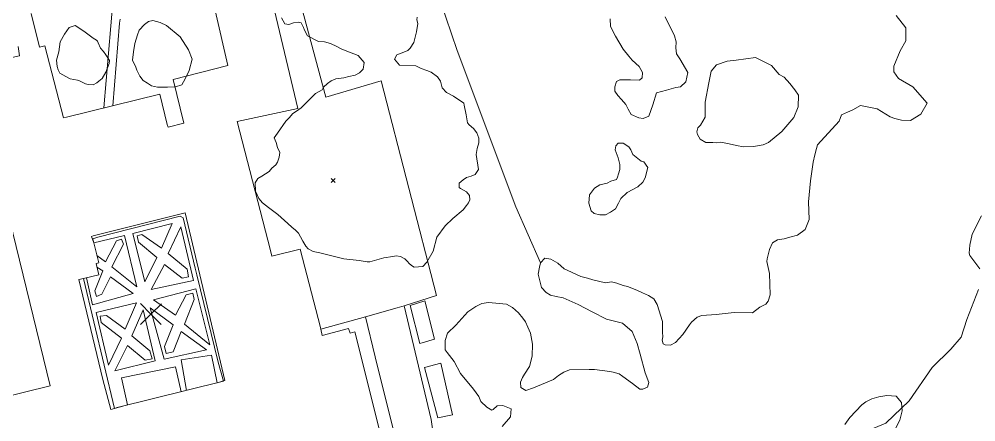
# Model space of a CAD drawing. Header units: metres. Extents: x 4652992 to 4879070, y 2074171 to 2309877.
# Drawn here: x 4653854.3 to 4653983.8, y 2307975.5 to 2308030 of the extents above; entities that cross this region are included whole.
import ezdxf

# ---------------------------------------------------------------- set-up
doc = ezdxf.new("R2010")
doc.units = ezdxf.units.M
doc.header["$MEASUREMENT"] = 0
doc.linetypes.add('DGN Style 2', pattern=[66.27138, 39.762828, -26.508552])
doc.layers.get('0').update_dxf_attribs({"color": 4, "lineweight": 0})
for name, color, linetype, lineweight in [('Level 1', 2, 'Continuous', 0), ('Level 30', 5, 'Continuous', 0), ('Level 35', 4, 'Continuous', 0), ('Level 37', 3, 'Continuous', 0), ('Level 39', 9, 'Continuous', 0), ('Level 40', 1, 'Continuous', 0), ('Level 53', 5, 'Continuous', 0), ('Level 54', 30, 'DGN Style 2', 0), ('Level 62', 4, 'Continuous', 0), ('Level 63', 3, 'Continuous', 0)]:
    doc.layers.add(name, color=color, linetype=linetype, lineweight=lineweight)

# ---------------------------------------------------------------- blocks, each defined once
blk = doc.blocks.new('COTA')
at = {"color": 0, "linetype": 'ByBlock', "lineweight": -2, "ltscale": 10}
for p, q in [((-1.408457, 1.419522), (0, 0)), ((1.419522, 1.408457), (0, 0)), ((0, 0), (-1.419522, -1.408457)), ((0, 0), (1.408457, -1.419522))]:
    blk.add_line(p, q, dxfattribs=at)

msp = doc.modelspace()

# ---------------------------------------------------------------- linework, layer by layer
at = {"layer": 'Level 1'}
msp.add_polyline3d([(4653928.981081, 2307944.966921, 1369), (4653933.378725, 2307950.666689, 1365), (4653940.348086, 2307958.319887, 1361), (4653943.756106, 2307960.826296, 1360), (4653949.752688, 2307963.83948, 1356), (4653954.577517, 2307966.77051, 1353), (4653958.623476, 2307969.273501, 1351), (4653965.208681, 2307972.685122, 1347), (4653971.612673, 2307975.328493, 1343), (4653974.774721, 2307978.370486, 1341), (4653977.867312, 2307982.88489, 1338), (4653980.383486, 2307985.345522, 1335), (4653981.787112, 2307986.980288, 1330), (4653982.575503, 2307989.364077, 1327), (4653984.150088, 2307993.400881, 1325)], dxfattribs=at)
at = {"layer": 'Level 30', "color": 1}
for points in [[(4653888.413373, 2308033.079214, 1370.4231), (4653892.050788, 2308017.915126, 1370.4231), (4653883.853207, 2308016.153944, 1370.4931), (4653888.325009, 2307998.683288, 1370.5631), (4653888.520544, 2307997.949068, 1371.3331), (4653892.379498, 2307998.89155, 1371.0531), (4653895.097599, 2307988.295129, 1371.1231), (4653895.150403, 2307988.037323, 1371.818653), (4653895.326111, 2307987.179473, 1374.1331), (4653898.904248, 2307988.142094, 1374.2031), (4653899.121271, 2307987.51639, 1374.2031), (4653899.758341, 2307987.690719, 1374.1331), (4653903.323513, 2307973.477397, 1374.1331), (4653902.809614, 2307973.347003, 1374.130234), (4653890.772519, 2307970.292774, 1374.0631), (4653890.401013, 2307971.788899, 1374.2731), (4653871.86581, 2307967.246687, 1374.1331), (4653875.64546, 2307951.268425, 1374.202315), (4653875.688341, 2307951.087147, 1374.2031), (4653866.117864, 2307948.933235, 1374.9731), (4653866.11053, 2307948.963536, 1374.973012), (4653866.110517, 2307948.963589, 1374.973012), (4653860.273791, 2307973.079313, 1374.9031), (4653853.390843, 2307971.538579, 1374.6931)], [(4653855.981631, 2308030.72779, 1366.7831), (4653857.100912, 2308026.191092, 1368.4514), (4653857.796975, 2308026.387176, 1373.8531), (4653860.355911, 2308016.623995, 1373.8531), (4653860.759354, 2308016.734548, 1368.0431), (4653873.361921, 2308019.837158, 1368.1131), (4653874.34786, 2308015.719952, 1368.5331), (4653874.491534, 2308015.361588, 1370.4231), (4653876.601233, 2308015.908467, 1370.2831), (4653875.189609, 2308021.840177, 1370.4231), (4653882.590973, 2308023.715598, 1370.4231), (4653880.840696, 2308031.155911, 1370.4231)], [(4653848.733051, 2308023.785922, 1374.876267), (4653854.39957, 2308025.041617, 1375.183128), (4653854.189299, 2308026.279006, 1367.674)], [(4653851.525373, 2307978.68255, 1374.7631), (4653858.521511, 2307980.368923, 1374.7631), (4653847.935924, 2308023.609279, 1374.8331)], [(4653863.023871, 2307994.898903, 1374.6931), (4653867.228719, 2307977.326991, 1374.6481), (4653867.61447, 2307977.452378, 1374.5531), (4653881.973636, 2307981.000798, 1373.9231), (4653881.268752, 2307983.595813, 1371.1931), (4653878.380742, 2307995.416057, 1371.0531), (4653878.154033, 2307996.313698, 1370.0031), (4653876.512632, 2308003.122113, 1369.9331), (4653876.115977, 2308003.322593, 1369.9331), (4653864.991607, 2308000.510382, 1369.7931), (4653864.29247, 2308000.268512, 1374.0631), (4653865.103511, 2307997.032202, 1374.0631), (4653864.736766, 2307996.912909, 1374.0631), (4653865.123142, 2307995.397476, 1373.9931), (4653863.023871, 2307994.898903, 1374.6931)]]:
    msp.add_polyline3d(points, dxfattribs=at)
at = {"layer": 'Level 35', "elevation": 1368.215942, "flags": 128}
msp.add_lwpolyline([(4653910.520768, 2307986.679059), (4653908.537112, 2307986.135234), (4653907.243129, 2307991.275317), (4653909.241425, 2307991.879315), (4653910.520768, 2307986.679059)], dxfattribs=at)
at = {"layer": 'Level 35'}
msp.add_polyline3d([(4653912.962935, 2307976.48706, 1368.715942), (4653910.9726, 2307976.04099, 1368.715942), (4653909.163903, 2307982.885589, 1368.515941), (4653911.402576, 2307983.431424, 1368.515941), (4653912.962935, 2307976.48706, 1368.715942)], dxfattribs=at)
at = {"layer": 'Level 37'}
msp.add_polyline3d([(4653924.889208, 2307997.006722, 1361.3723), (4653921.526152, 2308004.604281, 1361.8537), (4653913.579102, 2308025.739203, 1361.3723), (4653910.516183, 2308034.786196, 1361.3723)], dxfattribs=at)
at = {"layer": 'Level 40', "color": 3}
for points in [[(4653869.652987, 2308024.430855, 1372.96368), (4653869.790314, 2308025.56234, 1372.56368), (4653870.002257, 2308026.684434, 1371.76368), (4653870.338828, 2308027.868368, 1371.76368), (4653870.593883, 2308028.492015, 1371.76368), (4653871.307713, 2308029.268023, 1371.76368), (4653871.826203, 2308029.669549, 1371.76368), (4653872.434593, 2308029.785608, 1371.76368), (4653873.432125, 2308029.54362, 1371.76368), (4653874.282082, 2308029.12653, 1371.76368), (4653876.125826, 2308027.572104, 1371.76368), (4653877.254336, 2308025.834544, 1373.76368), (4653877.738111, 2308024.560907, 1373.76368), (4653877.319357, 2308023.033082, 1373.76368), (4653876.785076, 2308021.90115, 1373.76368), (4653876.334118, 2308021.116919, 1373.76368), (4653875.481226, 2308020.850568, 1373.76368), (4653874.419957, 2308020.801765, 1372.96368), (4653873.042153, 2308020.767251, 1372.96368), (4653872.245576, 2308020.960283, 1372.96368), (4653871.695808, 2308021.304035, 1372.96368), (4653871.108154, 2308021.709609, 1372.96368), (4653870.667756, 2308022.290039, 1372.96368), (4653870.27504, 2308023.069465, 1372.96368), (4653870.109536, 2308023.478022, 1372.96368), (4653869.652987, 2308024.430855, 1372.96368)], [(4653908.187834, 2308030.247729, 1374.684971), (4653908.148021, 2308029.889524, 1374.684971), (4653908.261197, 2308029.402195, 1374.684971), (4653908.100107, 2308028.274503, 1375.884971), (4653907.715501, 2308026.812616, 1376.684971), (4653907.258419, 2308026.052529, 1376.684971), (4653906.905097, 2308025.725689, 1376.684971), (4653906.154948, 2308025.410665, 1377.484971), (4653905.455856, 2308025.168233, 1377.484971), (4653905.127285, 2308024.561107, 1377.484971), (4653905.777263, 2308023.752796, 1378.684971), (4653907.99701, 2308023.671142, 1378.684971), (4653908.732978, 2308023.309716, 1378.684971), (4653909.489599, 2308023.034689, 1378.684971), (4653910.073462, 2308022.801592, 1378.684971), (4653910.930337, 2308022.182347, 1378.684971), (4653911.334707, 2308021.581531, 1378.684971), (4653911.580314, 2308020.699361, 1378.684971), (4653912.15737, 2308020.056677, 1378.684971), (4653913.090911, 2308019.55025, 1379.884971), (4653914.511503, 2308018.629509, 1379.484971), (4653914.535765, 2308018.349795, 1379.484971), (4653914.81741, 2308017.049259, 1379.484971), (4653915.011016, 2308015.952647, 1379.484971), (4653915.218065, 2308015.674251, 1379.484971), (4653915.792477, 2308015.2155, 1379.484971), (4653916.282448, 2308014.594696, 1379.484971), (4653916.525867, 2308013.896785, 1379.484971), (4653916.510619, 2308013.261598, 1379.484971), (4653916.324727, 2308012.485243, 1379.484971), (4653916.180559, 2308011.678598, 1378.684971), (4653916.469731, 2308009.643832, 1378.684971), (4653916.034965, 2308008.972453, 1378.684971), (4653915.477421, 2308008.742023, 1378.684971), (4653914.883362, 2308008.555516, 1379.084971), (4653914.398752, 2308008.26554, 1380.684971), (4653913.877394, 2308007.799667, 1380.684971), (4653913.872483, 2308007.208666, 1380.684971), (4653914.067053, 2308007.070426, 1380.684971), (4653914.876235, 2308006.646646, 1380.684971), (4653915.256838, 2308006.14449, 1380.684971), (4653915.294961, 2308005.543094, 1380.684971), (4653915.148838, 2308005.122976, 1380.684971), (4653914.840884, 2308004.7876, 1380.684971), (4653914.428033, 2308004.204308, 1380.684971), (4653913.006691, 2308003.013944, 1379.884971), (4653911.954181, 2308002.04357, 1379.484971), (4653910.85579, 2308000.503976, 1377.884971), (4653910.352242, 2307998.591207, 1375.084971), (4653909.490072, 2307997.101885, 1374.684971), (4653908.942954, 2307996.544563, 1374.684971), (4653907.761408, 2307996.419414, 1373.884971), (4653907.40114, 2307996.644653, 1373.884971), (4653907.072126, 2307997.000445, 1373.884971), (4653906.929369, 2307997.173082, 1373.884971), (4653906.513333, 2307997.549931, 1373.884971), (4653905.945922, 2307997.871327, 1373.884971), (4653905.326383, 2307997.975146, 1373.884971), (4653904.893108, 2307997.895791, 1373.884971), (4653903.657152, 2307997.683398, 1375.084971), (4653901.762457, 2307997.171567, 1376.684971), (4653901.438364, 2307997.158251, 1376.684971), (4653900.334221, 2307997.333579, 1376.684971), (4653898.254676, 2307997.557935, 1377.884971), (4653895.020015, 2307998.385959, 1377.884971), (4653894.10093, 2307998.562453, 1377.884971), (4653893.449997, 2307998.90297, 1377.884971), (4653893.133068, 2307999.300042, 1377.884971), (4653892.738127, 2307999.944869, 1377.884971), (4653892.419367, 2308000.525506, 1377.884971), (4653892.133513, 2308001.052417, 1377.884971), (4653891.719633, 2308001.427198, 1377.884971), (4653891.229545, 2308001.866199, 1377.884971), (4653890.706525, 2308002.358956, 1377.884971), (4653889.325989, 2308003.555526, 1378.684971), (4653888.087431, 2308004.495374, 1378.684971), (4653887.28299, 2308005.147307, 1378.684971), (4653886.781192, 2308005.726023, 1378.684971), (4653886.32934, 2308006.704233, 1378.684971), (4653886.285548, 2308007.858077, 1378.684971), (4653886.646736, 2308008.41086, 1378.684971), (4653887.182692, 2308008.738404, 1378.684971), (4653888.157728, 2308009.371179, 1378.684971), (4653888.541405, 2308009.82701, 1378.684971), (4653889.065133, 2308010.294642, 1378.684971), (4653889.288026, 2308010.652205, 1378.684971), (4653889.49693, 2308011.333234, 1378.684971), (4653889.598656, 2308011.948763, 1378.684971), (4653889.300925, 2308012.615322, 1378.684971), (4653889.100012, 2308013.304166, 1378.684971), (4653888.835151, 2308013.917057, 1378.684971), (4653889.294634, 2308014.562132, 1379.484971), (4653890.419858, 2308016.207631, 1379.484971), (4653890.899717, 2308016.68504, 1379.484971), (4653891.336387, 2308017.172901, 1379.484971), (4653892.159807, 2308017.749671, 1379.484971), (4653892.491232, 2308017.989004, 1379.484971), (4653894.435824, 2308019.921228, 1378.684971), (4653895.336196, 2308020.434422, 1378.684971), (4653895.515796, 2308020.802346, 1378.684971), (4653896.039324, 2308021.26973, 1378.684971), (4653896.542136, 2308021.650685, 1378.684971), (4653897.197091, 2308021.903285, 1378.684971), (4653898.284145, 2308022.051053, 1378.684971), (4653898.961545, 2308022.206741, 1378.684971), (4653899.789241, 2308022.417384, 1378.684971), (4653900.368008, 2308022.734112, 1378.684971), (4653900.891392, 2308023.201403, 1378.684971), (4653901.007105, 2308024.105561, 1378.284971), (4653900.189858, 2308025.063016, 1376.684971), (4653898.652081, 2308025.674115, 1375.484971), (4653897.891253, 2308025.950629, 1375.484971), (4653897.324899, 2308026.271837, 1375.484971), (4653896.46493, 2308026.710251, 1375.484971), (4653895.639766, 2308026.910507, 1375.484971), (4653894.826788, 2308026.969969, 1375.484971), (4653893.37064, 2308027.727868, 1374.684971), (4653892.961509, 2308028.517225, 1374.684971), (4653892.816968, 2308028.87434, 1374.684971), (4653892.507049, 2308029.501626, 1374.684971), (4653892.115617, 2308029.596641, 1374.684971), (4653891.444202, 2308029.483578, 1374.684971), (4653890.838919, 2308029.262439, 1374.684971), (4653890.263041, 2308029.356207, 1374.684971), (4653889.853829, 2308030.145661, 1374.684971)], [(4653919.704114, 2307974.877526, 1376.7435), (4653920.798334, 2307976.20375, 1375.9435), (4653920.910241, 2307977.282439, 1374.7435), (4653919.789723, 2307977.728368, 1374.7435), (4653919.018505, 2307977.680578, 1374.7435), (4653918.486127, 2307977.16571, 1374.7435), (4653918.293888, 2307977.095131, 1374.7435), (4653917.6285, 2307977.489686, 1374.7435), (4653916.82147, 2307978.269385, 1374.7435), (4653916.51176, 2307978.929063, 1374.7435), (4653915.812891, 2307979.916675, 1374.7435), (4653914.041237, 2307982.059607, 1375.1435), (4653913.198809, 2307983.666142, 1375.1435), (4653912.263705, 2307984.885888, 1375.1435), (4653911.998413, 2307985.242295, 1375.1435), (4653911.95808, 2307986.538283, 1375.1435), (4653912.306761, 2307987.50642, 1375.1435), (4653913.440055, 2307988.606898, 1375.9435), (4653915.030736, 2307990.409629, 1376.7435), (4653916.136669, 2307991.133675, 1376.7435), (4653916.929779, 2307991.525087, 1376.7435), (4653917.835336, 2307991.656023, 1376.7435), (4653920.270951, 2307991.452317, 1377.9435), (4653921.084771, 2307990.964517, 1377.9435), (4653921.900846, 2307990.243384, 1377.9435), (4653922.483817, 2307989.520437, 1377.9435), (4653922.831414, 2307989.029008, 1377.9435), (4653923.181299, 2307988.304245, 1377.9435), (4653923.518006, 2307987.524485, 1377.9435), (4653923.793451, 2307986.002995, 1377.9435), (4653923.754543, 2307984.382906, 1377.9435), (4653923.370356, 2307983.020822, 1377.9435), (4653922.709009, 2307981.958446, 1377.9435), (4653922.425568, 2307981.50313, 1377.9435), (4653922.157587, 2307980.869479, 1377.9435), (4653922.219447, 2307980.156167, 1377.9435), (4653922.88141, 2307979.763527, 1377.9435), (4653923.93482, 2307980.127119, 1378.7435), (4653926.61886, 2307981.256085, 1379.5435), (4653927.324702, 2307981.782147, 1379.5435), (4653928.017382, 2307982.253315, 1379.5435), (4653928.780271, 2307982.53336, 1379.5435), (4653931.448191, 2307982.600393, 1379.9435), (4653932.199617, 2307982.592834, 1379.9435), (4653934.27856, 2307982.322482, 1379.9435), (4653934.71668, 2307982.216613, 1379.9435), (4653935.538122, 2307982.018116, 1379.9435), (4653936.033249, 2307981.666485, 1379.9435), (4653937.308279, 2307980.725124, 1372.7435), (4653938.325717, 2307979.917853, 1371.9435), (4653938.740251, 2307979.935119, 1371.9435), (4653939.332016, 2307980.20308, 1371.9435), (4653939.546785, 2307980.855625, 1371.9435), (4653939.051659, 2307982.1338, 1371.5435), (4653938.365109, 2307984.665448, 1370.3435), (4653937.964349, 2307986.120268, 1368.7435), (4653937.266682, 2307987.757736, 1366.7435), (4653935.971622, 2307988.873782, 1365.9435), (4653934.684962, 2307989.184903, 1365.9435), (4653933.789836, 2307989.401349, 1365.9435), (4653931.850831, 2307990.390933, 1365.5435), (4653929.950542, 2307991.39388, 1363.9435), (4653928.355605, 2307992.123862, 1363.5435), (4653927.919719, 2307992.288749, 1363.5435), (4653927.007542, 2307992.449876, 1363.5435), (4653926.221123, 2307992.640063, 1363.5435), (4653925.657028, 2307993.014391, 1363.5435), (4653924.991672, 2307993.710608, 1363.5435), (4653924.582005, 2307995.475106, 1363.5435), (4653924.754623, 2307996.444494, 1363.5435), (4653924.889208, 2307997.006722, 1363.5435), (4653925.457414, 2307997.642457, 1363.5435), (4653926.257333, 2307997.508369, 1363.5435), (4653927.201159, 2307996.982604, 1363.5435), (4653928.091107, 2307996.231998, 1363.5435), (4653929.048284, 2307995.762514, 1363.5435), (4653930.32892, 2307995.155315, 1363.5435), (4653931.227471, 2307994.937917, 1363.5435), (4653931.944054, 2307994.705079, 1363.5435), (4653933.661783, 2307994.30995, 1364.3435), (4653934.471455, 2307994.4704, 1364.3435), (4653935.200477, 2307994.29401, 1364.3435), (4653936.070823, 2307993.96465, 1364.3435), (4653936.631559, 2307993.828979, 1364.3435), (4653937.445761, 2307993.51321, 1364.3435), (4653937.979585, 2307993.265283, 1364.3435), (4653938.68159, 2307992.97667, 1364.3435), (4653939.48226, 2307992.60481, 1364.3435), (4653940.199967, 2307992.134267, 1364.3435), (4653940.668877, 2307991.367646, 1364.3435), (4653941.370037, 2307989.096613, 1365.5435), (4653941.377721, 2307987.65121, 1366.7435), (4653941.421203, 2307987.015809, 1367.5435), (4653941.314271, 2307986.568922, 1367.5435), (4653941.486273, 2307986.054596, 1367.5435), (4653941.751837, 2307985.9313, 1367.5435), (4653942.447983, 2307985.881177, 1367.5435), (4653943.126094, 2307986.249037, 1367.5435), (4653944.138803, 2307987.338506, 1366.7435), (4653945.045133, 2307988.657442, 1366.7435), (4653945.30632, 2307989.008374, 1366.7435), (4653946.052041, 2307989.656191, 1366.7435), (4653946.704077, 2307989.912549, 1366.7435), (4653948.664522, 2307990.048006, 1365.1435), (4653951.090263, 2307990.318651, 1361.5435), (4653953.573184, 2307990.258725, 1357.1435), (4653954.539914, 2307991.044788, 1357.1435), (4653955.355008, 2307991.447519, 1357.1435), (4653955.690008, 2307991.846417, 1357.1435), (4653955.950122, 2307992.683398, 1357.1435), (4653955.867091, 2307995.571487, 1355.9435), (4653955.483125, 2307997.227146, 1355.9435), (4653955.564672, 2307997.568023, 1355.9435), (4653955.863673, 2307998.817893, 1355.9435), (4653956.264866, 2307999.742476, 1355.9435), (4653956.95433, 2308000.116385, 1355.9435), (4653957.829845, 2308000.264897, 1355.9435), (4653958.605488, 2308000.497687, 1355.9435), (4653959.635096, 2308000.789122, 1355.9435), (4653960.684165, 2308001.546353, 1354.7435), (4653961.244085, 2308002.898706, 1352.3435), (4653961.113235, 2308005.277457, 1350.3435), (4653961.390783, 2308008.11629, 1348.3435), (4653961.772389, 2308010.640433, 1346.3435), (4653962.006661, 2308011.619776, 1346.3435), (4653962.21337, 2308012.483893, 1346.3435), (4653962.337394, 2308013.00236, 1346.3435), (4653965.289833, 2308016.203047, 1344.7435), (4653965.612255, 2308017.041114, 1344.7435), (4653966.428096, 2308017.392853, 1344.7435), (4653967.114841, 2308017.714824, 1344.7435), (4653968.172527, 2308018.313221, 1344.7435), (4653970.441077, 2308017.873046, 1345.5435), (4653972.188342, 2308016.777725, 1345.5435), (4653972.807496, 2308016.566396, 1345.5435), (4653973.728101, 2308016.342883, 1345.5435), (4653974.933941, 2308016.294123, 1345.5435), (4653976.350015, 2308017.139575, 1343.5435), (4653977.191117, 2308018.602469, 1338.7435), (4653975.24281, 2308020.821122, 1337.5435), (4653973.334173, 2308021.936421, 1335.5435), (4653972.68473, 2308022.836931, 1335.5435), (4653972.691472, 2308023.639955, 1335.5435), (4653973.55965, 2308025.692331, 1333.9435), (4653974.320923, 2308027.033567, 1332.3435), (4653974.285355, 2308028.813498, 1331.1435), (4653973.008848, 2308030.494162, 1331.1435)], [(4653938.238163, 2308023.587823, 1348.56368), (4653937.291354, 2308024.421647, 1348.56368), (4653936.816741, 2308024.959662, 1348.56368), (4653936.081927, 2308025.923267, 1348.56368), (4653935.031702, 2308027.67328, 1349.36368), (4653934.368372, 2308028.972396, 1349.76368), (4653934.315589, 2308030.010273, 1349.76368)], [(4653941.744051, 2308030.305252, 1347.76368), (4653943.009848, 2308027.70865, 1347.36368), (4653943.245399, 2308026.925503, 1347.36368), (4653943.168056, 2308026.097371, 1347.36368), (4653943.275712, 2308025.284806, 1347.36368), (4653943.723615, 2308024.631601, 1347.36368), (4653944.800885, 2308022.779627, 1348.56368), (4653944.557425, 2308021.510273, 1348.56368), (4653943.796205, 2308020.849657, 1348.56368), (4653943.171536, 2308020.759732, 1348.56368), (4653941.922594, 2308020.394388, 1348.96368), (4653940.585471, 2308020.026305, 1351.76368), (4653940.063017, 2308018.406598, 1352.16368), (4653939.512401, 2308016.858137, 1352.16368), (4653938.779812, 2308016.555261, 1352.16368), (4653938.19904, 2308016.63607, 1352.16368), (4653937.16211, 2308017.06784, 1352.16368), (4653936.744369, 2308017.83004, 1352.16368), (4653936.412885, 2308018.451171, 1352.16368), (4653935.854488, 2308019.12737, 1352.16368), (4653935.325617, 2308019.676261, 1352.16368), (4653934.923783, 2308020.254421, 1352.16368), (4653934.946239, 2308020.849793, 1352.16368), (4653935.17966, 2308021.57421, 1352.16368), (4653935.587991, 2308021.775514, 1352.16368), (4653937.04385, 2308021.787541, 1351.76368), (4653938.260479, 2308021.742579, 1350.96368), (4653938.610566, 2308022.033638, 1349.76368), (4653938.687773, 2308022.748815, 1348.96368), (4653938.238163, 2308023.587823, 1348.56368)], [(4653859.381728, 2308024.432012, 1369.36368), (4653859.726331, 2308025.570786, 1368.96368), (4653859.888009, 2308026.908827, 1368.96368), (4653860.452804, 2308027.937251, 1368.96368), (4653861.093825, 2308028.841222, 1368.96368), (4653861.903537, 2308029.121604, 1368.96368), (4653863.098614, 2308028.355132, 1368.96368), (4653864.336429, 2308027.412948, 1369.36368), (4653864.801274, 2308027.141455, 1369.36368), (4653864.927534, 2308027.004983, 1369.36368), (4653865.02981, 2308026.768465, 1369.36368), (4653865.336632, 2308026.058922, 1369.36368), (4653865.753483, 2308025.587366, 1369.36368), (4653866.070169, 2308025.1401, 1369.36368), (4653866.577275, 2308024.382049, 1369.36368), (4653866.531424, 2308023.96974, 1369.36368), (4653866.043335, 2308022.817753, 1369.36368), (4653865.577104, 2308021.978012, 1369.36368), (4653865.118625, 2308021.612734, 1369.36368), (4653864.846354, 2308021.361121, 1369.36368), (4653864.361758, 2308021.108011, 1369.36368), (4653863.686693, 2308021.16569, 1369.36368), (4653863.3361, 2308021.250623, 1369.36368), (4653862.432427, 2308021.681278, 1369.36368), (4653862.232074, 2308021.729816, 1369.36368), (4653861.719188, 2308021.801135, 1369.36368), (4653861.21828, 2308021.922485, 1369.36368), (4653860.653154, 2308022.218203, 1369.36368), (4653859.861522, 2308022.674676, 1369.36368), (4653859.594815, 2308023.109859, 1369.36368), (4653859.490389, 2308023.558666, 1369.36368), (4653859.381728, 2308024.432012, 1369.36368)], [(4653950.406623, 2308013.140828, 1350.56368), (4653949.276696, 2308013.356126, 1350.16368), (4653948.673297, 2308013.262756, 1349.76368), (4653948.204576, 2308013.316171, 1349.76368), (4653947.239834, 2308013.309074, 1349.76368), (4653946.49788, 2308013.730118, 1349.76368), (4653946.108528, 2308014.36702, 1349.76368), (4653946.019638, 2308014.750227, 1349.76368), (4653946.142327, 2308015.262935, 1349.76368), (4653946.535849, 2308015.649662, 1349.76368), (4653947.149833, 2308016.706167, 1349.76368), (4653947.175837, 2308018.765301, 1348.16368), (4653947.656557, 2308021.393852, 1346.16368), (4653947.949936, 2308022.970641, 1345.36368), (4653948.69846, 2308023.820137, 1345.36368), (4653950.150065, 2308024.316868, 1345.36368), (4653951.333798, 2308024.453993, 1345.36368), (4653953.973157, 2308024.803649, 1347.36368), (4653956.108952, 2308023.73263, 1347.76368), (4653957.15302, 2308022.497038, 1348.56368), (4653957.852528, 2308022.146066, 1348.56368), (4653958.613688, 2308021.297242, 1348.56368), (4653959.304214, 2308020.40524, 1348.56368), (4653959.794204, 2308019.682677, 1348.56368), (4653959.724132, 2308018.130373, 1348.56368), (4653959.141499, 2308016.702476, 1348.56368), (4653957.523403, 2308014.791743, 1349.76368), (4653955.732071, 2308013.293588, 1350.56368), (4653954.998428, 2308012.990063, 1350.56368), (4653953.683132, 2308012.76742, 1350.56368), (4653952.351767, 2308012.729213, 1350.56368), (4653951.372416, 2308012.906568, 1350.56368), (4653950.406623, 2308013.140828, 1350.56368)], [(4653931.498561, 2308006.211331, 1357.242636), (4653932.16121, 2308007.12479, 1356.842636), (4653932.922593, 2308007.573901, 1356.842636), (4653933.873954, 2308007.815308, 1356.442636), (4653934.395801, 2308008.04982, 1356.442636), (4653935.156249, 2308008.315117, 1356.442636), (4653935.277641, 2308008.606636, 1356.442636), (4653935.443684, 2308009.071106, 1356.442636), (4653935.588799, 2308009.633197, 1356.442636), (4653935.626474, 2308010.315191, 1356.442636), (4653935.398449, 2308011.241461, 1355.242636), (4653934.955755, 2308012.290274, 1354.442636), (4653935.057918, 2308012.865259, 1354.442636), (4653935.375615, 2308013.199727, 1354.442636), (4653936.071192, 2308013.205605, 1354.442636), (4653936.828335, 2308012.733087, 1354.442636), (4653937.085837, 2308012.296744, 1354.442636), (4653937.385316, 2308011.664588, 1354.442636), (4653938.49787, 2308010.776806, 1354.442636), (4653938.844931, 2308010.687429, 1354.442636), (4653939.382276, 2308009.901549, 1354.442636), (4653939.035472, 2308008.503275, 1355.242636), (4653938.705576, 2308007.941529, 1355.242636), (4653938.027643, 2308007.284644, 1355.242636), (4653936.603689, 2308006.538262, 1356.042636), (4653935.747777, 2308005.715973, 1357.242636), (4653935.407738, 2308005.112742, 1357.242636), (4653935.023111, 2308004.336798, 1357.242636), (4653934.348622, 2308003.865745, 1357.242636), (4653933.664379, 2308003.535356, 1357.242636), (4653932.917415, 2308003.497412, 1357.242636), (4653932.139775, 2308003.697613, 1357.242636), (4653931.731425, 2308004.079043, 1357.242636), (4653931.392711, 2308005.087269, 1357.242636), (4653931.498561, 2308006.211331, 1357.242636)], [(4653984.527319, 2308003.367005, 1348.7435), (4653983.263065, 2308000.922837, 1349.5435), (4653982.982337, 2307999.421249, 1349.5435), (4653982.882029, 2307998.346812, 1349.5435), (4653982.959088, 2307998.01421, 1349.5435), (4653984.324096, 2307996.192321, 1349.5435)], [(4653972.66688, 2307974.182414, 1360.5637), (4653973.501185, 2307975.721803, 1358.1637), (4653973.803405, 2307976.985749, 1358.1637), (4653973.704967, 2307978.123701, 1358.1637), (4653972.993358, 2307979.009543, 1357.7637), (4653971.751171, 2307979.086865, 1357.7637), (4653970.668823, 2307978.902547, 1357.7637), (4653969.709837, 2307978.614052, 1357.7637), (4653968.874234, 2307978.221376, 1357.7637), (4653968.335883, 2307977.831165, 1357.7637)], [(4653968.335883, 2307977.831165, 1357.7637), (4653966.741501, 2307976.123931, 1358.5637), (4653966.069439, 2307975.172587, 1358.5637)]]:
    msp.add_polyline3d(points, dxfattribs=at)
at = {"layer": 'Level 53', "color": 212}
for points in [[(4653927.346877, 2307934.590083, 1370.671291), (4653920.393306, 2307948.937342, 1369.965364), (4653913.774668, 2307962.225775, 1369.260794), (4653911.860927, 2307966.155491, 1368.985234), (4653911.28985, 2307967.860161, 1368.827218), (4653910.978399, 2307969.575413, 1368.683409), (4653910.099321, 2307975.817673, 1368.176904), (4653906.407118, 2307991.218375, 1367.378382)], [(4653901.204683, 2307989.729531, 1367.508918), (4653902.519707, 2307984.298922, 1367.845338), (4653904.944493, 2307974.524089, 1368.254844), (4653904.750697, 2307974.326581, 1368.268003), (4653903.716715, 2307974.087429, 1368.261928), (4653903.442603, 2307973.630235, 1368.243381), (4653903.090306, 2307972.822357, 1368.278539), (4653902.986265, 2307971.646961, 1368.429567), (4653903.755853, 2307969.66343, 1368.59799), (4653906.245825, 2307963.870998, 1369.073547), (4653909.270815, 2307957.385996, 1369.449702), (4653911.528572, 2307952.802597, 1369.698742), (4653914.90468, 2307946.366237, 1370.013881), (4653916.056507, 2307944.170342, 1370.163711), (4653919.589696, 2307937.434515, 1370.416743), (4653920.003158, 2307936.646272, 1370.452166), (4653920.144379, 2307936.391866, 1370.464378), (4653922.093241, 2307932.881044, 1370.62739)]]:
    msp.add_polyline3d(points, dxfattribs=at)
at = {"layer": 'Level 54'}
msp.add_line((4653867.126644, 2308033.50796, 1364.720547), (4653865.813877, 2308017.978914, 1365.336258), dxfattribs=at)
at = {"layer": 'Level 54', "extrusion": (0.9814740329859201, -0.0746825611958168, 0.1764404648247842), "elevation": 4395521.804451, "flags": 128}
msp.add_lwpolyline([(2654479.578688, -786522.682623), (2654479.029679, -786522.378342), (2654467.82907, -786522.186238)], dxfattribs=at)
at = {"layer": 'Level 54', "linetype": 'Continuous'}
for points in [[(4653864.859588, 2307998.005531, 1366.337371), (4653866.041547, 2307997.159578, 1366.429717), (4653867.498392, 2308000.019079, 1366.429717), (4653868.186098, 2308000.206146, 1366.429717), (4653868.450119, 2307999.564303, 1366.429717), (4653866.877019, 2307996.468879, 1366.499717), (4653870.268906, 2307993.79155, 1366.779717), (4653868.600237, 2308000.708556, 1366.499717), (4653864.423688, 2307999.744911, 1366.330645), (4653864.128048, 2308000.597135, 1366.1867), (4653864.355326, 2308000.668983, 1366.1867), (4653876.776133, 2308003.797036, 1366.668141), (4653882.171138, 2307981.107255, 1368.112462), (4653881.150237, 2307980.79732, 1368.001639), (4653880.35002, 2307984.538455, 1367.899717), (4653876.262743, 2307983.907001, 1367.759717), (4653876.97468, 2307979.765461, 1367.98721)], [(4653872.978398, 2307997.726376, 1366.779717), (4653871.329893, 2307994.466039, 1366.779717), (4653869.707974, 2308001.003359, 1366.639717), (4653875.041371, 2308002.346293, 1366.639717), (4653873.601844, 2307998.987767, 1366.779717), (4653870.917047, 2308000.855011, 1366.499717), (4653870.297547, 2308000.683658, 1366.499717), (4653870.47294, 2307999.806455, 1366.499717), (4653872.978398, 2307997.726376, 1366.779717)], [(4653872.209739, 2307993.398176, 1366.989717), (4653877.916779, 2307994.6533, 1367.269717), (4653876.23169, 2308001.906166, 1366.849717), (4653874.496417, 2307998.282661, 1366.849717), (4653877.050097, 2307996.167453, 1367.059717), (4653877.259984, 2307995.139904, 1367.199717), (4653876.384177, 2307994.966657, 1367.199717), (4653874.02074, 2307996.817915, 1366.919717), (4653872.209739, 2307993.398176, 1366.989717)], [(4653864.853093, 2307996.456655, 1366.429717), (4653865.652061, 2307995.936922, 1366.429717), (4653864.554302, 2307993.254118, 1366.359717), (4653864.789299, 2307992.49076, 1366.359717), (4653865.536674, 2307992.792117, 1366.359717), (4653866.685719, 2307995.134307, 1366.499717), (4653869.755697, 2307992.856363, 1366.779717), (4653864.268179, 2307991.350759, 1366.499717), (4653863.454599, 2307995.0012, 1366.499717), (4653862.41173, 2307994.789433, 1366.668141), (4653865.671071, 2307981.257874, 1367.149581), (4653866.737277, 2307977.189015, 1368.112462), (4653869.004309, 2307977.795833, 1367.868065), (4653868.184915, 2307981.483117, 1367.619717), (4653875.473303, 2307982.942283, 1367.829717), (4653876.262308, 2307979.589421, 1367.979786)], [(4653880.140755, 2307985.946935, 1367.549717), (4653876.70026, 2307988.745519, 1367.409717), (4653878.034769, 2307992.052736, 1367.339717), (4653877.829365, 2307992.935898, 1367.339717), (4653876.939251, 2307992.702022, 1367.339717), (4653875.476626, 2307989.945232, 1367.339717), (4653872.526028, 2307992.038526, 1366.989717), (4653878.263486, 2307993.529202, 1367.409717), (4653880.140755, 2307985.946935, 1367.549717)], [(4653866.415221, 2307983.17173, 1366.919717), (4653868.188656, 2307986.819277, 1366.919717), (4653865.440816, 2307988.945372, 1366.709717), (4653865.282899, 2307989.798879, 1366.569717), (4653866.138267, 2307989.881421, 1366.569717), (4653868.661503, 2307988.039807, 1366.709717), (4653870.205511, 2307991.633761, 1366.849717), (4653864.765394, 2307990.30259, 1366.639717), (4653866.415221, 2307983.17173, 1366.919717)], [(4653867.268429, 2307982.409057, 1367.059717), (4653872.739007, 2307983.772433, 1367.199717), (4653871.13343, 2307990.665008, 1366.919717), (4653869.58603, 2307987.155971, 1366.919717), (4653872.036951, 2307985.128405, 1367.199717), (4653872.320242, 2307984.033796, 1367.199717), (4653871.406596, 2307983.837247, 1367.199717), (4653869.018461, 2307985.842859, 1366.989717), (4653867.268429, 2307982.409057, 1367.059717)], [(4653879.666045, 2307985.279694, 1367.689717), (4653873.937495, 2307984.014304, 1367.549717), (4653872.046778, 2307990.960475, 1367.059717), (4653875.192887, 2307988.64163, 1367.269717), (4653874.024476, 2307985.730388, 1367.479717), (4653874.245687, 2307984.779457, 1367.479717), (4653875.166061, 2307985.006185, 1367.479717), (4653876.26251, 2307987.735671, 1367.339717), (4653879.666045, 2307985.279694, 1367.689717)]]:
    msp.add_polyline3d(points, dxfattribs=at)
at = {"layer": 'Level 62'}
msp.add_line((4653901.20449, 2307989.729478, 1367.7777), (4653895.150596, 2307988.037377, 1367.7777), dxfattribs=at)
at = {"layer": 'Level 62', "extrusion": (-0.0926898310424405, 0.3316199980766739, 0.9388486417399509), "elevation": 335290.369554, "flags": 128}
msp.add_lwpolyline([(-5103404.188786, -910228.670717), (-5103403.207487, -910228.635097), (-5103398.777807, -910228.635097)], dxfattribs=at)
at = {"layer": 'Level 62'}
msp.add_polyline3d([(4653880.906782, 2308031.172902, 1365.5377), (4653880.348362, 2308033.15068, 1365.5377), (4653890.15609, 2308036.06165, 1365.5377), (4653891.262635, 2308036.390077, 1365.5377), (4653895.835153, 2308019.427485, 1366.3077), (4653903.329359, 2308021.622772, 1367.1477), (4653910.813257, 2307992.613362, 1367.7077), (4653906.407118, 2307991.218375, 1367.765433)], dxfattribs=at)

# ---------------------------------------------------------------- block references
at = {"layer": 'Level 39', "zscale": 0.1}
msp.add_blockref('COTA', (4653872.160469, 2307990.089737, 1372.589719), dxfattribs=at)
at = {"layer": 'Level 63', "xscale": 0.2, "yscale": 0.2, "zscale": 0.1}
msp.add_blockref('COTA', (4653896.829508, 2308008.153595, 1366.748671), dxfattribs=at)

doc.saveas('drawing.dxf')
